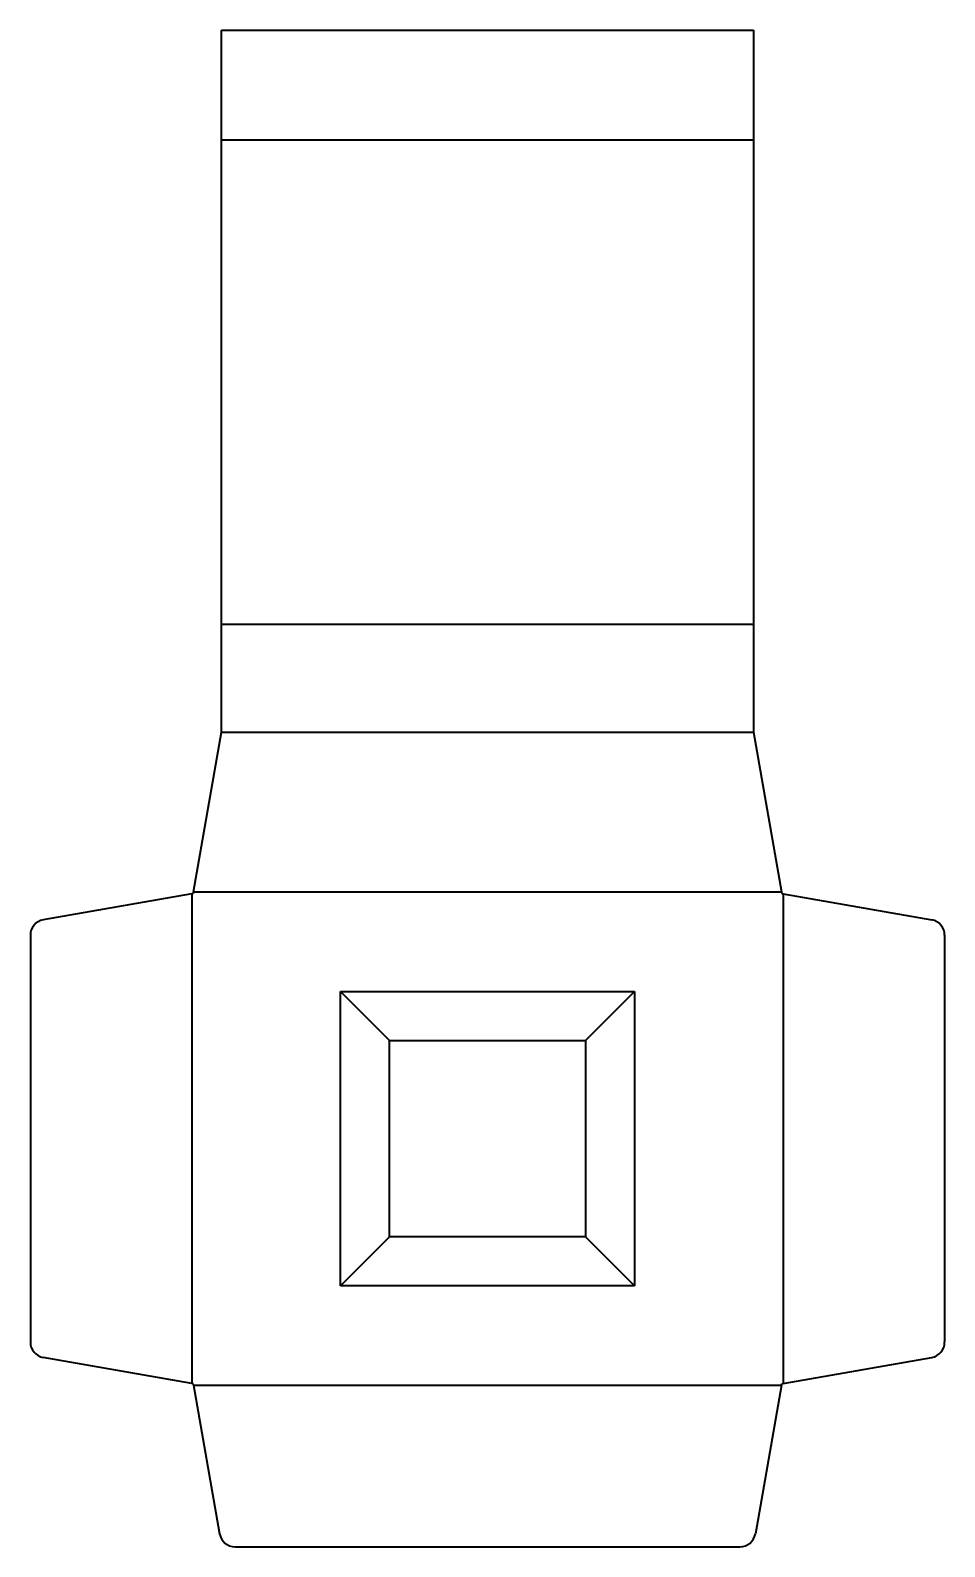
# Model space of a CAD drawing. Header units: centimetres. Extents: x -83 to 383, y -333 to 440.
import ezdxf

# ---------------------------------------------------------------- set-up
doc = ezdxf.new("R2010")
doc.units = ezdxf.units.CM
doc.linetypes.add('Solid', pattern=[0])
doc.layers.add('cuttingLine', color=7, linetype='Solid', lineweight=35)
doc.layers.add('foldingLine', color=1, linetype='Solid', lineweight=35)

msp = doc.modelspace()

# ---------------------------------------------------------------- linework, layer by layer
at = {"layer": 'cuttingLine', "color": 5, "linetype": 'Solid', "lineweight": 35}
for p, q in [((14.50289, 384.25), (14.50289, 440)), ((14.50289, 440), (285.49711, 440)), ((285.49711, 440), (285.49711, 384.25)), ((14.50289, 137.25), (14.50289, 384.25)), ((285.49711, 384.25), (285.49711, 137.25)), ((14.50289, 82.25), (14.50289, 137.25)), ((285.49711, 137.25), (285.49711, 82.25)), ((0.13225, 0.75), (14.50289, 82.25)), ((285.49711, 82.25), (299.86775, 0.75)), ((0, 0), (-0.75, -0.13225)), ((0.13225, 0.75), (0, 0)), ((299.86775, 0.75), (300, 0)), ((300, 0), (300.75, -0.13225)), ((-0.75, -0.13225), (-76.38919, -13.46947)), ((300.75, -0.13225), (376.38919, -13.46947)), ((-83, -21.34794), (-83, -228.65206)), ((383, -21.34794), (383, -228.65206)), ((100, -75), (75, -50)), ((200, -75), (225, -50)), ((100, -175), (75, -200)), ((200, -175), (225, -200)), ((-0.75, -249.86775), (-76.38919, -236.53053)), ((300.75, -249.86775), (376.38919, -236.53053)), ((0, -250), (-0.75, -249.86775)), ((0.13225, -250.75), (0, -250)), ((0.13225, -250.75), (13.46947, -326.38919)), ((299.86775, -250.75), (286.53053, -326.38919)), ((299.86775, -250.75), (300, -250)), ((300, -250), (300.75, -249.86775)), ((21.34794, -333), (278.65206, -333))]:
    msp.add_line(p, q, dxfattribs=at)
msp.add_lwpolyline([(100, -75), (200, -75), (200, -175), (100, -175)], close=True, dxfattribs=at)
for centre, start, end in [((-75, -21.34794), 100, 180), ((375, -21.34794), 0, 80), ((-75, -228.65206), 179.99996, 259.99997), ((375, -228.65206), -79.99997, 0.00004), ((21.34794, -325), 190, -90), ((278.65206, -325), 269.99997, -10.00002)]:
    msp.add_arc(centre, 8, start, end, dxfattribs=at)
at = {"layer": 'foldingLine', "color": 1, "linetype": 'Solid', "lineweight": 35}
for p, q in [((14.50289, 384.25), (285.49711, 384.25)), ((14.50289, 137.25), (285.49711, 137.25)), ((14.50289, 82.25), (285.49711, 82.25)), ((0.13225, 0.75), (299.86775, 0.75)), ((-0.75, -0.13225), (-0.75, -249.86775)), ((300.75, -0.13225), (300.75, -249.86775)), ((75, -50), (225, -50)), ((75, -200), (75, -50)), ((225, -50), (225, -200)), ((225, -200), (75, -200)), ((0.13225, -250.75), (299.86775, -250.75))]:
    msp.add_line(p, q, dxfattribs=at)

doc.saveas('drawing.dxf')
